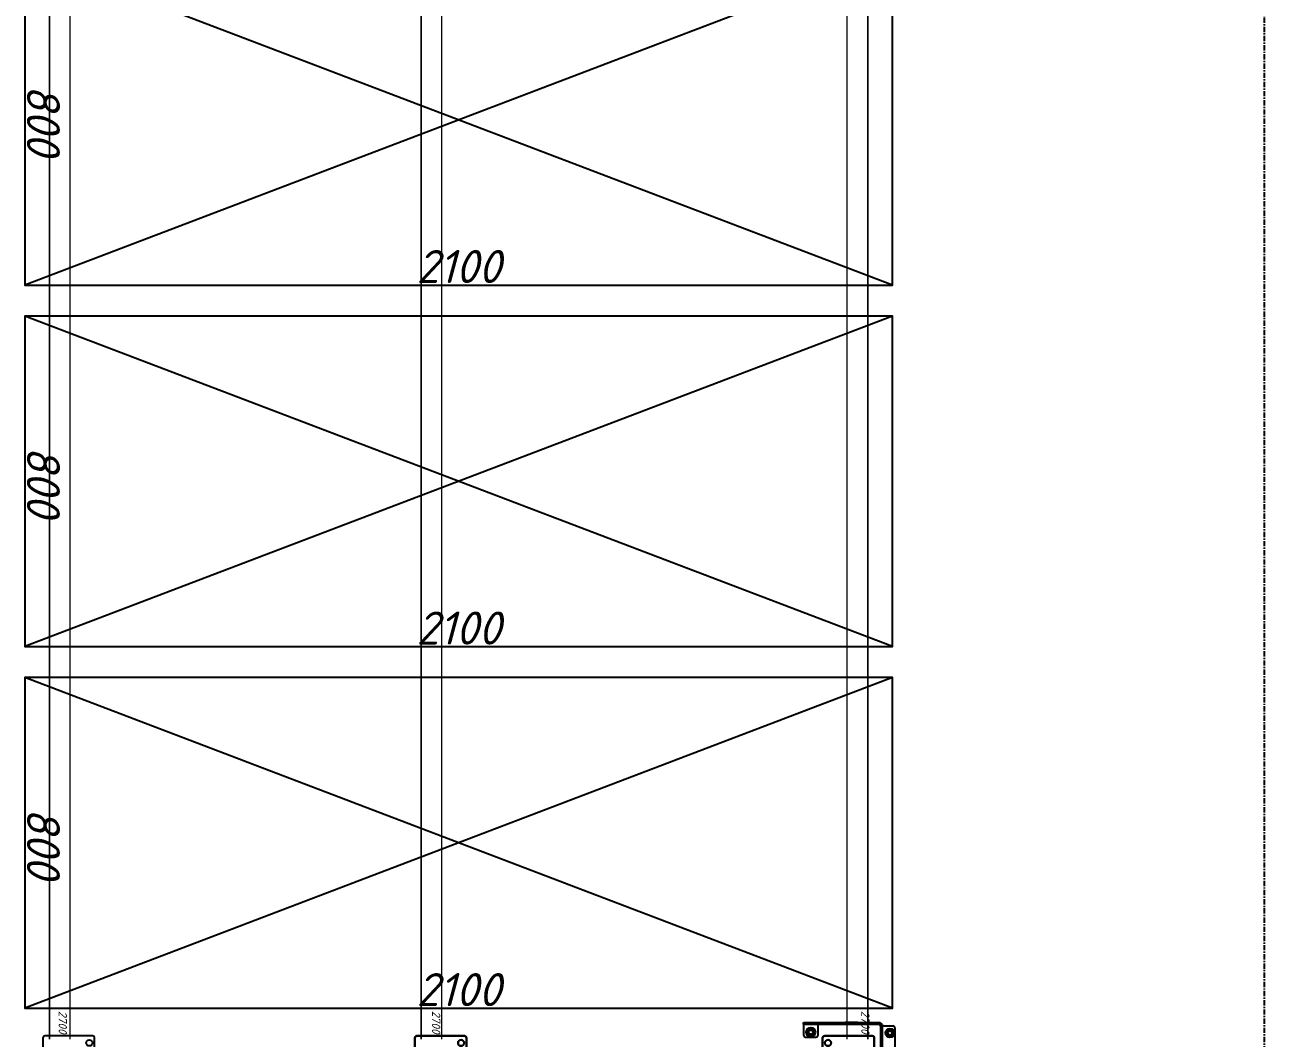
# Model space of a CAD drawing. Header units: millimetres. Extents: x 2140 to 223837, y 2113 to 170313.
# Drawn here: x 55162 to 58162, y 134945 to 137398 of the extents above; entities that cross this region are included whole.
import ezdxf

# ---------------------------------------------------------------- set-up
doc = ezdxf.new("R2010")
doc.units = ezdxf.units.MM
doc.linetypes.add('Линия сетки', pattern=[22.225, 12.7, -3.175, 3.175, -3.175])
doc.layers.add('1.Балка', color=5, linetype='Continuous', lineweight=0)
doc.layers.add('3.Опора', color=7, linetype='Continuous', lineweight=0)
for name, color, linetype in [('отбойники', 1, 'Continuous'), ('Размеры', 7, 'Continuous'), ('Стены', 7, 'Continuous')]:
    doc.layers.add(name, color=color, linetype=linetype)
doc.styles.add('Курсив', font='isocpeui.ttf')
doc.dimstyles.new('Рзм блок', dxfattribs={"dimtxt": 40, "dimasz": 80, "dimexe": 0.18, "dimexo": 0, "dimgap": 5, "dimtad": 1, "dimtoh": 1, "dimdec": 0, "dimzin": 0, "dimdsep": 46, "dimtxsty": 'Курсив', "dimblk": 'NONE', "dimcen": 0.09, "dimse1": 1, "dimse2": 1, "dimsd1": 1, "dimsd2": 1, "dimadec": 0, "dimazin": 0, "dimtfac": 1, "dimtdec": 0, "dimtofl": 0, "dimtmove": 0, "dimatfit": 2, "dimldrblk": 'NONE', "dimfxl": 0.18, "dimtolj": 1, "dimtzin": 0, "dimarcsym": 0})

# ---------------------------------------------------------------- blocks, each defined once
blk = doc.blocks.new('Опора FSус 120')
at = {"layer": '3.Опора', "color": 0, "linetype": 'Continuous', "lineweight": 25}
for p, q in [((-73, 120), (-73, 5)), ((68, 125), (-68, 125)), ((73, 5), (73, 120)), ((28, 91), (-28, 91)), ((-34, 85), (-34, 71)), ((-34, 61), (-34, 71)), ((-31, 61), (-34, 61)), ((-31, 85), (-31, 71)), ((-31, 71), (-31, 61)), ((28, 88), (-28, 88)), ((31, 71), (31, 85)), ((31, 61), (31, 71)), ((34, 61), (31, 61)), ((34, 71), (34, 85)), ((34, 71), (34, 61)), ((-68, 0), (68, 0))]:
    blk.add_line(p, q, dxfattribs=at)
at = {"layer": '3.Опора', "color": 0}
for p, q in [((-30, 73), (-35, 73)), ((30, 73), (35, 73))]:
    blk.add_line(p, q, dxfattribs=at)
for points in [[(-31, 77.5), (-34, 77.5), (-34, 68.5), (-31, 68.5)], [(31, 77.5), (34, 77.5), (34, 68.5), (31, 68.5)]]:
    blk.add_lwpolyline(points, close=True, dxfattribs=at)
at = {"layer": '3.Опора', "color": 0, "linetype": 'Continuous', "lineweight": 25}
for centre in [(-56, 112), (56, 112)]:
    blk.add_circle(centre, 7.5, dxfattribs=at)
for centre, radius, start, end in [((-68, 120), 5, 90, 180), ((68, 120), 5, 0, 90), ((-28, 85), 6, 90, 180), ((28, 85), 6, 0, 90), ((-28, 85), 3, 90, 180), ((28, 85), 3, 0, 90), ((-68, 5), 5, 180, 270), ((68, 5), 5, 270, 0)]:
    blk.add_arc(centre, radius, start, end, dxfattribs=at)
blk = doc.blocks.new('*D341')
at = {"layer": 'Defpoints', "color": 0, "transparency": 16777216}
for p in [(806491.9, 481059.1), (807291.9, 481059.1), (807291.9, 481059.1)]:
    blk.add_point(p, dxfattribs=at)
at = {"layer": 'Defpoints', "color": 0, "transparency": 16777216, "insert": (806891.9, 481104.1), "char_height": 80, "attachment_point": 5, "style": 'Курсив'}
blk.add_mtext('\\A1;800', dxfattribs=at)
blk = doc.blocks.new('_None')
blk = doc.blocks.new('*D342')
at = {"layer": 'Defpoints', "color": 0, "transparency": 16777216}
for p in [(807291.9, 483159.1), (807291.9, 483159.1), (807291.9, 481059.1)]:
    blk.add_point(p, dxfattribs=at)
at = {"layer": 'Defpoints', "color": 0, "transparency": 16777216, "insert": (807246.9, 482109.1), "char_height": 80, "attachment_point": 5, "rotation": 90, "style": 'Курсив'}
blk.add_mtext('\\A1;2100', dxfattribs=at)
blk = doc.blocks.new('*D343')
at = {"layer": 'Defpoints', "color": 0, "linetype": 'ByBlock', "transparency": 16777216}
for p in [(805541.9, 483078.5), (805541.9, 483049.6), (808241.9, 483049.6)]:
    blk.add_point(p, dxfattribs=at)
at = {"layer": 'Defpoints', "color": 0, "linetype": 'ByBlock', "transparency": 16777216, "insert": (808201.1, 483093.6), "char_height": 20, "attachment_point": 5, "style": 'Курсив'}
blk.add_mtext('\\A1;2700', dxfattribs=at)
blk = doc.blocks.new('*D344')
at = {"layer": 'Defpoints', "color": 0, "linetype": 'ByBlock', "transparency": 16777216}
for p in [(805541.9, 482068.6), (808241.9, 482068.6), (805541.9, 482039.7)]:
    blk.add_point(p, dxfattribs=at)
at = {"layer": 'Defpoints', "color": 0, "linetype": 'ByBlock', "transparency": 16777216, "insert": (808201.1, 482054.8), "char_height": 20, "attachment_point": 5, "style": 'Курсив'}
blk.add_mtext('\\A1;2700', dxfattribs=at)
blk = doc.blocks.new('*U1979')
at = {"layer": 'Размеры', "color": 251, "true_color": 0x636466}
for p, q in [((-10, 0), (-5, 8.7)), ((-5, -8.7), (-10, 0)), ((-5, 8.7), (5, 8.7)), ((5, 8.7), (10, 0)), ((10, 0), (5, -8.7)), ((5, -8.7), (-5, -8.7))]:
    blk.add_line(p, q, dxfattribs=at)
for radius in [11, 5]:
    blk.add_circle((0, 0), radius, dxfattribs=at)
blk = doc.blocks.new('*U1980')
at = {"layer": 'Размеры', "color": 251, "true_color": 0x636466}
for p, q in [((-10, 0), (-5, 8.7)), ((-5, -8.7), (-10, 0)), ((-5, 8.7), (5, 8.7)), ((5, 8.7), (10, 0)), ((10, 0), (5, -8.7)), ((5, -8.7), (-5, -8.7))]:
    blk.add_line(p, q, dxfattribs=at)
for radius in [11, 5]:
    blk.add_circle((0, 0), radius, dxfattribs=at)
blk = doc.blocks.new('*U1981')
at = {"layer": 'Размеры', "color": 251, "true_color": 0x636466}
for p, q in [((-10, 0), (-5, 8.7)), ((-5, -8.7), (-10, 0)), ((-5, 8.7), (5, 8.7)), ((5, 8.7), (10, 0)), ((10, 0), (5, -8.7)), ((5, -8.7), (-5, -8.7))]:
    blk.add_line(p, q, dxfattribs=at)
for radius in [11, 5]:
    blk.add_circle((0, 0), radius, dxfattribs=at)
blk = doc.blocks.new('*U1975')
at = {"layer": 'Размеры', "color": 251, "true_color": 0x636466}
for p, q in [((-10, 0), (-5, 8.7)), ((-5, -8.7), (-10, 0)), ((-5, 8.7), (5, 8.7)), ((5, 8.7), (10, 0)), ((10, 0), (5, -8.7)), ((5, -8.7), (-5, -8.7))]:
    blk.add_line(p, q, dxfattribs=at)
for radius in [11, 5]:
    blk.add_circle((0, 0), radius, dxfattribs=at)
blk = doc.blocks.new('*U1875')
h = blk.add_hatch(color=0)
h.dxf.hatch_style = 1
h.paths.add_polyline_path([(105, 160.2), (101, 160.2), (101, 159.9), (101, 59.9), (105, 59.9)])
h.paths.add_polyline_path([(-101, 160.2), (-105, 160.2), (-105, 59.7), (-101, 59.7)])
h.paths.add_polyline_path([(105, -21.8), (105, 28.9), (101, 28.9), (101, -21.6), (101, -21.8, -0.414214), (97, -25.8), (-97, -25.8, -0.414214), (-101, -21.8), (-101, 28.7), (-105, 28.7), (-105, -21.8, 0.414214), (-97, -29.8), (97, -29.8, 0.414214)])
at = {"color": 0, "linetype": 'Continuous', "lineweight": 25}
for p, q in [((-105, 160.2), (-101, 160.2)), ((-105, 160.2), (-105, 46.3)), ((-101, 160.2), (-101, 159.9)), ((-97, 160.2), (-101, 160.2)), ((-101, 159.9), (-101, 46.3)), ((-75, 160.2), (-97, 160.2)), ((-70, 130.2), (-70, 155.2)), ((70, 155.2), (70, 130.2)), ((97, 160.2), (75, 160.2)), ((101, 160.2), (97, 160.2)), ((101, 160.2), (105, 160.2)), ((101, 159.9), (101, 160.2)), ((101, 159.9), (101, 46.3)), ((105, 160.2), (105, 159.9)), ((105, 159.9), (105, 46.3)), ((-101, 125.2), (-97, 125.2)), ((-97, 125.2), (-75, 125.2)), ((75, 125.2), (97, 125.2)), ((97, 125.2), (101, 125.2)), ((-105, 46.3), (-105, 41.6)), ((-105, 46.3), (-105, 41.6)), ((-105, 46.3), (-105, 41.6)), ((-105, 41.6), (-105, -21.8)), ((-105, 41.6), (-105, -21.8)), ((-101, 41.6), (-101, 46.3)), ((-101, 41.6), (-101, 46.3)), ((-101, 41.6), (-101, 46.3)), ((-101, 41.6), (-101, -21.8)), ((-101, 41.6), (-101, -21.8)), ((101, 46.6), (101, 41.8)), ((101, 46.6), (101, 41.8)), ((101, 41.6), (101, 46.3)), ((101, 41.8), (101, -21.6)), ((101, 41.6), (101, -21.8)), ((105, 41.8), (105, 46.6)), ((105, 41.8), (105, 46.6)), ((105, 46.3), (105, 41.6)), ((105, 41.8), (105, -21.6)), ((105, 41.6), (105, -21.8)), ((97, -25.8), (-97, -25.8)), ((97, -29.8), (-97, -29.8)), ((-97, -29.8), (-97, -33.8)), ((97, -33.8), (97, -29.8)), ((-97, -55.8), (-97, -33.8)), ((97, -33.8), (97, -55.8)), ((92, -60.8), (-92, -60.8))]:
    blk.add_line(p, q, dxfattribs=at)
at = {"color": 0}
for p, q in [((-100, 54.2), (-106, 54.2)), ((-100, 34.2), (-106, 34.2)), ((106, 54.4), (100, 54.4)), ((106, 34.4), (100, 34.4))]:
    blk.add_line(p, q, dxfattribs=at)
at = {"color": 61, "true_color": 0xedee99}
blk.add_line((0, 0), (0, -5), dxfattribs=at)
at = {"color": 0}
for points in [[(-101, 59.7), (-105, 59.7), (-105, 28.7), (-101, 28.7)], [(105, 59.9), (101, 59.9), (101, 28.9), (105, 28.9)]]:
    blk.add_lwpolyline(points, close=True, dxfattribs=at)
at = {"color": 0, "linetype": 'Continuous', "lineweight": 25}
for centre in [(-82, 142.7), (82, 142.7), (-80, -48.8), (80, -48.8)]:
    blk.add_circle(centre, 6, dxfattribs=at)
for centre, radius, start, end in [((-75, 155.2), 5, 0, 90), ((75, 155.2), 5, 90, 180), ((-75, 130.2), 5, 270, 0), ((75, 130.2), 5, 180, 270), ((-97, -21.8), 8, 180, 270), ((-97, -21.8), 4, 180, 270), ((97, -21.8), 8, 270, 0), ((97, -21.8), 4, 270, 0), ((-92, -55.8), 5, 180, 270), ((92, -55.8), 5, 270, 0)]:
    blk.add_arc(centre, radius, start, end, dxfattribs=at)
at = {"layer": 'отбойники', "color": 0, "rotation": 180}
for name, p in [('*U1981', (-82, 142.7)), ('*U1975', (82, 142.7)), ('*U1980', (-80, -48.8)), ('*U1979', (80, -48.8))]:
    blk.add_blockref(name, p, dxfattribs=at)
blk = doc.blocks.new('*D430')
at = {"layer": 'Defpoints', "color": 0, "linetype": 'ByBlock', "transparency": 16777216}
for p in [(5, 34.5), (2705, 34.5), (5, 1.9)]:
    blk.add_point(p, dxfattribs=at)
at = {"layer": 'Defpoints', "color": 0, "linetype": 'ByBlock', "transparency": 16777216, "insert": (2664.3, 17), "char_height": 20, "attachment_point": 5, "style": 'Курсив'}
blk.add_mtext('\\A1;2700', dxfattribs=at)
blk = doc.blocks.new('*D345')
at = {"layer": 'Defpoints', "color": 0, "transparency": 16777216}
for p in [(807366.9, 481059.1), (808166.9, 481059.1), (808166.9, 481059.1)]:
    blk.add_point(p, dxfattribs=at)
at = {"layer": 'Defpoints', "color": 0, "transparency": 16777216, "insert": (807766.9, 481104.1), "char_height": 80, "attachment_point": 5, "style": 'Курсив'}
blk.add_mtext('\\A1;800', dxfattribs=at)
blk = doc.blocks.new('*D346')
at = {"layer": 'Defpoints', "color": 0, "transparency": 16777216}
for p in [(808166.9, 483159.1), (808166.9, 483159.1), (808166.9, 481059.1)]:
    blk.add_point(p, dxfattribs=at)
at = {"layer": 'Defpoints', "color": 0, "transparency": 16777216, "insert": (808121.9, 482109.1), "char_height": 80, "attachment_point": 5, "rotation": 90, "style": 'Курсив'}
blk.add_mtext('\\A1;2100', dxfattribs=at)
blk = doc.blocks.new('*D347')
at = {"layer": 'Defpoints', "color": 0, "transparency": 16777216}
for p in [(805616.9, 481059.1), (806416.9, 481059.1), (806416.9, 481059.1)]:
    blk.add_point(p, dxfattribs=at)
at = {"layer": 'Defpoints', "color": 0, "transparency": 16777216, "insert": (806016.9, 481104.1), "char_height": 80, "attachment_point": 5, "style": 'Курсив'}
blk.add_mtext('\\A1;800', dxfattribs=at)
blk = doc.blocks.new('*D348')
at = {"layer": 'Defpoints', "color": 0, "transparency": 16777216}
for p in [(806416.9, 483159.1), (806416.9, 483159.1), (806416.9, 481059.1)]:
    blk.add_point(p, dxfattribs=at)
at = {"layer": 'Defpoints', "color": 0, "transparency": 16777216, "insert": (806371.9, 482109.1), "char_height": 80, "attachment_point": 5, "rotation": 90, "style": 'Курсив'}
blk.add_mtext('\\A1;2100', dxfattribs=at)
blk = doc.blocks.new('Помещение')
at = {"color": 9, "linetype": 'Линия сетки', "true_color": 0xc7c8ca}
blk.add_line((56021.9036, 162172.4828), (56021.9036, 22887.2413), dxfattribs=at)
blk = doc.blocks.new('*U429')
at = {"layer": '1.Балка', "color": 0, "linetype": 'ByBlock'}
for p, q in [((2705, 34.5), (5, 34.5)), ((5, -15.5), (2705, -15.5)), ((2705, -15.5), (5, -15.5))]:
    blk.add_line(p, q, dxfattribs=at)
at = {"layer": 'Defpoints', "color": 0, "linetype": 'ByBlock'}
dim = blk.add_linear_dim(base=(5, 1.9), p1=(2705, 34.5), p2=(5, 34.5), dimstyle='Рзм блок', override={"dimtxt": 20}, dxfattribs=at)
dim.commit()
dim.dimension.update_dxf_attribs({"geometry": '*D430', "text_midpoint": (2664.3, 1.9), "dimtype": 128})
blk = doc.blocks.new('Секц глубокие пал 2700 тип2')
at = {"color": 1}
for points in [[(140, 44), (140, -2056), (940, -2056), (940, 44), (140, 44), (940, -2056), (940, 44), (140, -2056)], [(1015, 44), (1015, -2056), (1815, -2056), (1815, 44), (1015, 44), (1815, -2056), (1815, 44), (1015, -2056)], [(1890, 44), (1890, -2056), (2690, -2056), (2690, 44), (1890, 44), (2690, -2056), (2690, 44), (1890, -2056)]]:
    blk.add_lwpolyline(points, dxfattribs=at)
at = {"layer": '1.Балка', "color": 0, "linetype": 'ByBlock'}
blk.add_line((65, -15.5), (2765, -15.5), dxfattribs=at)
at = {"layer": '1.Балка', "color": 1, "linetype": 'ByBlock'}
for p, q in [((2765, -15.5), (65, -15.5)), ((2765, -65.5), (65, -65.5)), ((2765, -1046.5), (65, -1046.5)), ((65, -1096.5), (2765, -1096.5)), ((2765, -1096.5), (65, -1096.5))]:
    blk.add_line(p, q, dxfattribs=at)
at = {"color": 1, "rotation": 180}
for p in [(0, -11), (2830, -11)]:
    blk.add_blockref('*U1875', p, dxfattribs=at)
at = {"layer": '1.Балка', "color": 1, "lineweight": 0}
blk.add_blockref('*U429', (60, -1981), dxfattribs=at)
at = {"layer": '3.Опора', "color": 18, "true_color": 0x000000, "xscale": -1, "rotation": 180}
blk.add_blockref('Опора FSус 120', (0, 0), dxfattribs=at)
at = {"layer": '3.Опора', "color": 18, "true_color": 0x000000, "rotation": 180}
blk.add_blockref('Опора FSус 120', (2830, 0), dxfattribs=at)
at = {"layer": '3.Опора', "color": 18, "true_color": 0x000000}
blk.add_blockref('Опора FSус 120', (0, -1112), dxfattribs=at)
at = {"layer": '3.Опора', "color": 18, "true_color": 0x000000, "xscale": -1}
blk.add_blockref('Опора FSус 120', (2830, -1112), dxfattribs=at)
at = {"layer": '3.Опора'}
for p in [(0, -2012), (2830, -2012)]:
    blk.add_blockref('Опора FSус 120', p, dxfattribs=at)
at = {"layer": 'Defpoints', "color": 1}
for base, p1, p2, picture, middle in [((940, 44), (940, -2056), (940, 44), '*D348', (895, -1006)), ((1815, 44), (1815, -2056), (1815, 44), '*D342', (1770, -1006)), ((2690, 44), (2690, -2056), (2690, 44), '*D346', (2645, -1006))]:
    dim = blk.add_linear_dim(base=base, p1=p1, p2=p2, angle=90, dimstyle='Рзм блок', override={"dimtxt": 80}, dxfattribs=at)
    dim.commit()
    dim.dimension.update_dxf_attribs({"geometry": picture, "text_midpoint": middle, "insert": (-805476.87, -483115.09)})
at = {"layer": 'Defpoints', "color": 1, "linetype": 'ByBlock'}
for base, p1, p2, picture, middle in [((65, -36.61), (2765, -65.5), (65, -65.5), '*D343', (2724.25, -36.61)), ((65, -1075.39), (2765, -1046.5), (65, -1046.5), '*D344', (2724.25, -1075.39))]:
    dim = blk.add_linear_dim(base=base, p1=p1, p2=p2, dimstyle='Рзм блок', override={"dimtxt": 20}, dxfattribs=at)
    dim.commit()
    dim.dimension.update_dxf_attribs({"geometry": picture, "text_midpoint": middle, "dimtype": 128, "insert": (-805476.87, -483115.09)})
at = {"layer": 'Defpoints', "color": 1}
for base, p1, p2, picture, middle in [((940, -2056), (140, -2056), (940, -2056), '*D347', (540, -2011)), ((1815, -2056), (1015, -2056), (1815, -2056), '*D341', (1415, -2011)), ((2690, -2056), (1890, -2056), (2690, -2056), '*D345', (2290, -2011))]:
    dim = blk.add_linear_dim(base=base, p1=p1, p2=p2, dimstyle='Рзм блок', override={"dimtxt": 80}, dxfattribs=at)
    dim.commit()
    dim.dimension.update_dxf_attribs({"geometry": picture, "text_midpoint": middle, "insert": (-805476.87, -483115.09)})

msp = doc.modelspace()

# ---------------------------------------------------------------- block references
at = {"rotation": 270}
for p in [(57218, 137707.9), (57218, 134877.9)]:
    msp.add_blockref('Секц глубокие пал 2700 тип2', p, dxfattribs=at)

# ---------------------------------------------------------------- next in the draw order: block references
at = {"layer": 'Стены'}
msp.add_blockref('Помещение', (2139.8, 2112.9), dxfattribs=at)

doc.saveas('drawing.dxf')
